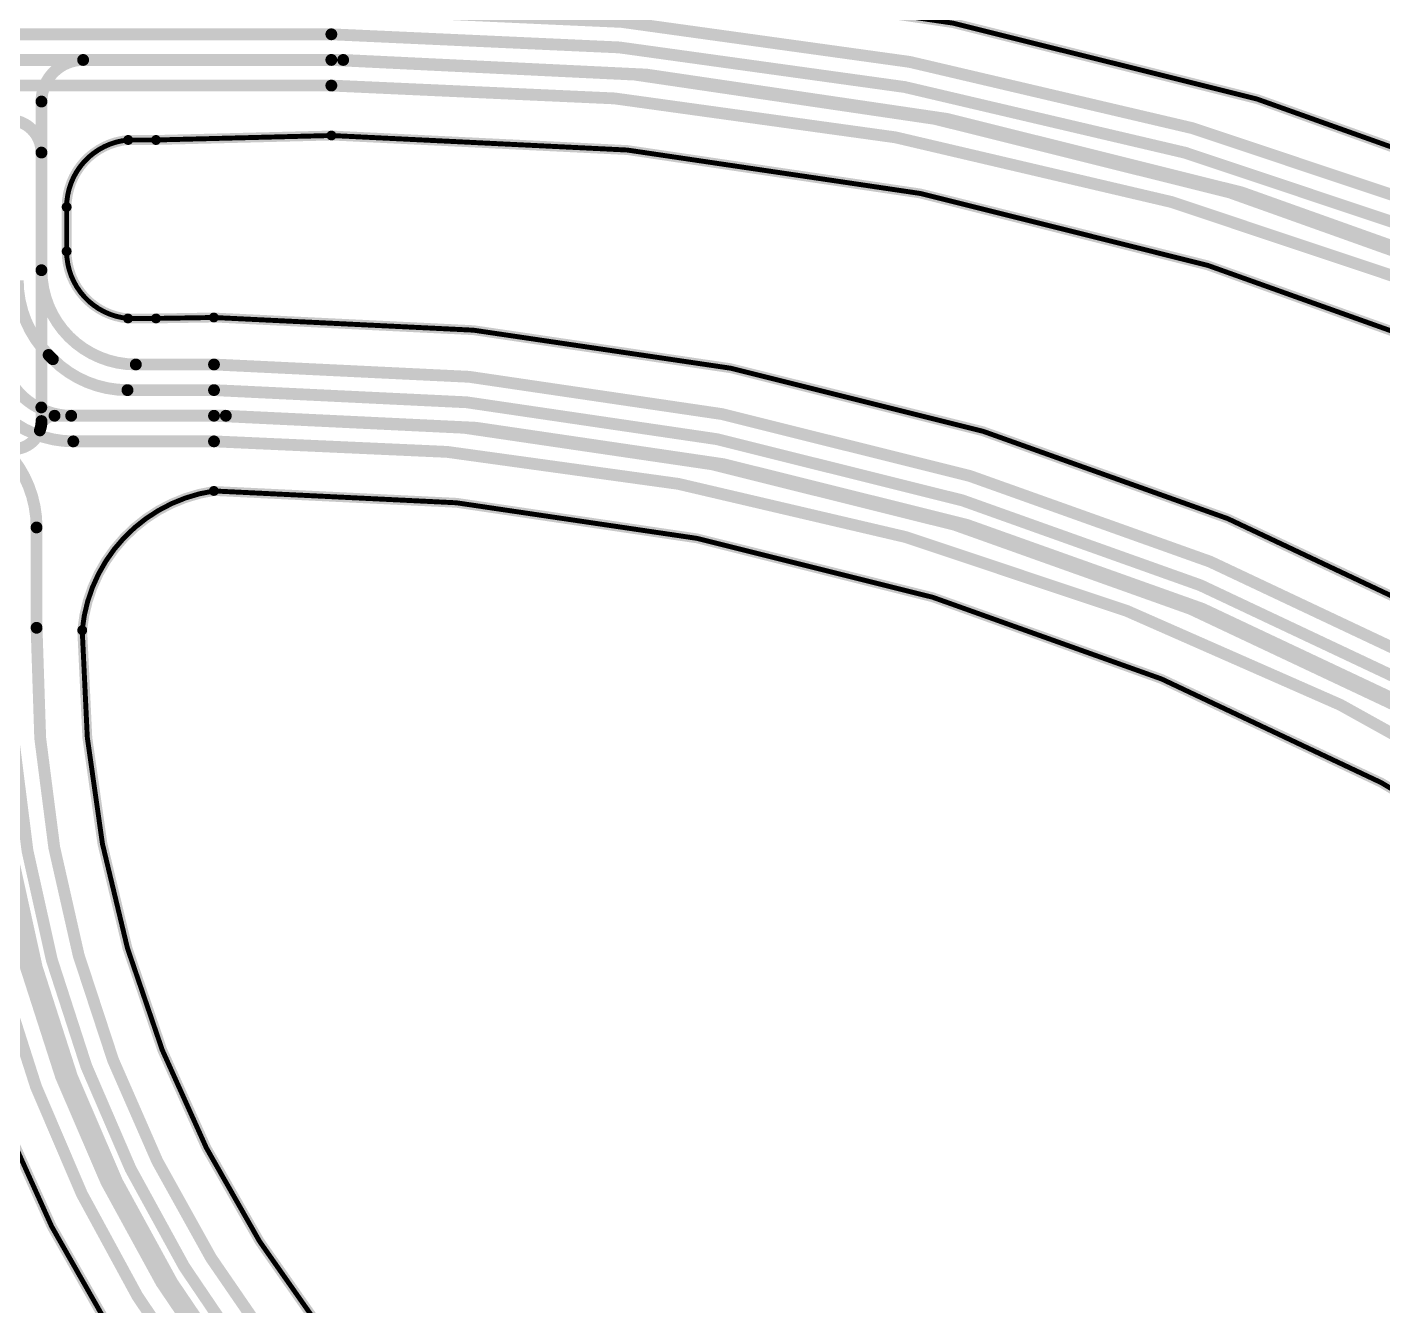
# Model space of a CAD drawing. Header units: inches. Extents: x 3 to 457, y -41 to 239.
# Drawn here: x 128.3 to 163.22, y 95.04 to 128 of the extents above; entities that cross this region are included whole.
import ezdxf

# ---------------------------------------------------------------- set-up
doc = ezdxf.new("R2010")
doc.units = ezdxf.units.IN
for name, color, linetype in [('Board Outline', 216, 'Continuous'), ('Bottom Layer', 5, 'Continuous'), ('Fabrication', 76, 'Continuous'), ('Top Layer', 1, 'Continuous')]:
    doc.layers.add(name, color=color, linetype=linetype)

msp = doc.modelspace()

# ---------------------------------------------------------------- linework, layer by layer
at = {"layer": 'Board Outline'}
for points in [[(136.1092909, 129.67197332, 0.127, 0.127, -0.4137830578576681), (218.44397002, 47.50389788, 0.127, 0.127, 0)], [(129.3194518, 123.35787368, 0.127, 0.127, -0.389016451855684), (130.9044118, 125.08672468, 0.127, 0.127, 0)], [(130.9044118, 125.08672468, 0.127, 0.127, 0), (131.62082896, 125.08672468, 0.127, 0.127, 0)], [(131.62082896, 125.08672468, 0.127, 0.127, 0), (136.13999696, 125.20197718, 0.127, 0.127, 0)], [(136.13999696, 125.20197718, 0.127, 0.127, -0.4136722232397825), (213.97397642, 47.49608484, 0.127, 0.127, 0)], [(129.3194518, 122.21643324, 0.127, 0.127, 0), (129.3194518, 123.35787368, 0.127, 0.127, 0)], [(130.90026144, 120.48795054, 0.127, 0.127, -0.3883257373484774), (129.3194518, 122.21643324, 0.127, 0.127, 0)], [(130.90026144, 120.48795054, 0.127, 0.127, 0), (131.62082896, 120.48795054, 0.127, 0.127, 0)], [(131.62082896, 120.48795054, 0.127, 0.127, 0), (133.1107701, 120.51221262, 0.127, 0.127, 0)], [(133.11077518, 120.5119383, 0.127, 0.127, -0.4137590145945721), (201.43049376, 52.32752551999999, 0.127, 0.127, 0)], [(129.72119598, 112.45280532, 0.127, 0.127, -0.3454005329415482), (133.1117353, 116.04193962, 0.127, 0.127, 0)], [(133.1117353, 116.04193708, 0.127, 0.127, -0.4137590145945721), (196.96050016, 52.31962612, 0.127, 0.127, 0)], [(153.74278878, 78.9594814, 0.127, 0.127, -0.3675955104976865), (125.2511973, 112.45111368, 0.127, 0.127, 0)], [(154.46096362, 83.37141059999999, 0.127, 0.127, -0.3675955104976865), (129.72119852, 112.45280532, 0.127, 0.127, 0)], [(138.6095018, 78.41152974, 0.127, 0.127, -0.30781316416133), (116.5193758, 110.26715056, 0.127, 0.127, 0)], [(140.211937, 82.58442969999999, 0.127, 0.127, -0.2584692511603573), (121.53748362, 104.8650684, 0.127, 0.127, 0)]]:
    msp.add_lwpolyline(points, format="xyseb", dxfattribs=at)
for points in [[(130.8726618, 125.08672468, 0.0635, 0.0635, 1), (130.9361618, 125.08672468, 0.0635, 0.0635, 1)], [(130.8726618, 125.08672468, 0.0635, 0.0635, 1), (130.9361618, 125.08672468, 0.0635, 0.0635, 1)], [(131.58907896, 125.08672468, 0.0635, 0.0635, 1), (131.65257896, 125.08672468, 0.0635, 0.0635, 1)], [(131.58907896, 125.08672468, 0.0635, 0.0635, 1), (131.65257896, 125.08672468, 0.0635, 0.0635, 1)], [(136.10824696, 125.20197718, 0.0635, 0.0635, 1), (136.17174696, 125.20197718, 0.0635, 0.0635, 1)], [(136.10824696, 125.20197718, 0.0635, 0.0635, 1), (136.17174696, 125.20197718, 0.0635, 0.0635, 1)], [(129.2877018, 123.35787368, 0.0635, 0.0635, 1), (129.3512018, 123.35787368, 0.0635, 0.0635, 1)], [(129.2877018, 123.35787368, 0.0635, 0.0635, 1), (129.3512018, 123.35787368, 0.0635, 0.0635, 1)], [(129.2877018, 122.21643324, 0.0635, 0.0635, 1), (129.3512018, 122.21643324, 0.0635, 0.0635, 1)], [(129.2877018, 122.21643324, 0.0635, 0.0635, 1), (129.3512018, 122.21643324, 0.0635, 0.0635, 1)], [(130.86851144, 120.48795054, 0.0635, 0.0635, 1), (130.93201144, 120.48795054, 0.0635, 0.0635, 1)], [(130.86851144, 120.48795054, 0.0635, 0.0635, 1), (130.93201144, 120.48795054, 0.0635, 0.0635, 1)], [(131.58907896, 120.48795054, 0.0635, 0.0635, 1), (131.65257896, 120.48795054, 0.0635, 0.0635, 1)], [(131.58907896, 120.48795054, 0.0635, 0.0635, 1), (131.65257896, 120.48795054, 0.0635, 0.0635, 1)], [(133.0790201, 120.51221262, 0.0635, 0.0635, 1), (133.1425201, 120.51221262, 0.0635, 0.0635, 1)], [(133.07902518, 120.5119383, 0.0635, 0.0635, 1), (133.14252518, 120.5119383, 0.0635, 0.0635, 1)], [(133.0799853, 116.04193962, 0.0635, 0.0635, 1), (133.1434853, 116.04193962, 0.0635, 0.0635, 1)], [(133.0799853, 116.04193708, 0.0635, 0.0635, 1), (133.1434853, 116.04193708, 0.0635, 0.0635, 1)], [(129.68944598, 112.45280532, 0.0635, 0.0635, 1), (129.75294598, 112.45280532, 0.0635, 0.0635, 1)], [(129.68944852, 112.45280532, 0.0635, 0.0635, 1), (129.75294852, 112.45280532, 0.0635, 0.0635, 1)]]:
    msp.add_lwpolyline(points, format="xyseb", close=True, dxfattribs=at)
at = {"layer": 'Bottom Layer'}
for points in [[(136.13777192, 128.47031964, 0.3048, 0.3048, -0.4142135623730951), (217.24619746, 47.46063406, 0.3048, 0.3048, 0)], [(125.9586, 127.80992218, 0.3048, 0.3048, 0), (136.13777192, 127.80992218, 0.3048, 0.3048, 0)], [(136.13777192, 127.80992218, 0.3048, 0.3048, -0.4142135716234306), (216.56167762, 47.49512218, 0.3048, 0.3048, 0)], [(127.6096, 127.14952218, 0.3048, 0.3048, 0), (136.13777192, 127.14952218, 0.3048, 0.3048, 0)], [(136.13777192, 127.14952218, 0.3048, 0.3048, -0.4142135530473893), (215.9116713, 47.49512218, 0.3048, 0.3048, 0)], [(119.78927782, 126.48912218, 0.3048, 0.3048, 0), (136.13777192, 126.48912218, 0.3048, 0.3048, 0)], [(136.13777192, 126.48912218, 0.3048, 0.3048, -0.41421357178314), (215.26167514, 47.49512218, 0.3048, 0.3048, 0)], [(127.83049872, 125.60290856, 0.3048, 0.3048, -0.4142135623730951), (128.67151304, 124.76189424, 0.3048, 0.3048, 0)], [(128.67151304, 121.7312272, 0.3048, 0.3048, 0), (128.67151304, 124.76189424, 0.3048, 0.3048, 0)], [(131.10181806, 119.30092218, 0.3048, 0.3048, -0.4142135623730951), (128.67151304, 121.7312272, 0.3048, 0.3048, 0)], [(128.85429144, 119.54647668, 0.3048, 0.3048, -0.1985456779368951), (128.06098594, 121.46552796, 0.3048, 0.3048, 0)], [(129.49144536, 117.31972472, 0.3048, 0.3048, -0.4142135623730951), (126.8222, 119.98897008, 0.3048, 0.3048, 0)], [(129.43667788, 117.98012218, 0.3048, 0.3048, -0.4142135623730951), (127.6096, 119.80720006, 0.3048, 0.3048, 0)], [(128.85429144, 119.54647668, 0.3048, 0.3048, 0), (128.96422772, 119.43653786, 0.3048, 0.3048, 0)], [(130.88598918, 118.64051964, 0.3048, 0.3048, -0.1989121956299252), (128.96422772, 119.43653786, 0.3048, 0.3048, 0)], [(131.10181806, 119.30092218, 0.3048, 0.3048, 0), (133.11517192, 119.30092218, 0.3048, 0.3048, 0)], [(133.11517192, 119.30092218, 0.3048, 0.3048, -0.4142135512752702), (200.20637378, 52.32112218, 0.3048, 0.3048, 0)], [(130.88598918, 118.64051964, 0.3048, 0.3048, 0), (130.88775194, 118.64052218, 0.3048, 0.3048, 0)], [(130.88775194, 118.64052218, 0.3048, 0.3048, 0), (133.11516938, 118.64052218, 0.3048, 0.3048, 0)], [(133.11517192, 118.64052218, 0.3048, 0.3048, -0.4142135504340151), (199.55637508, 52.32112472, 0.3048, 0.3048, 0)], [(129.43667788, 117.98012218, 0.3048, 0.3048, 0), (133.11539036, 117.98012218, 0.3048, 0.3048, 0)], [(133.11539036, 117.98012218, 0.3048, 0.3048, -0.4142125882663787), (198.90637384, 52.32112218, 0.3048, 0.3048, 0)], [(129.49144536, 117.31972472, 0.3048, 0.3048, 0), (133.11517192, 117.31972472, 0.3048, 0.3048, 0)], [(133.11517192, 117.31972472, 0.3048, 0.3048, -0.4142135623856228), (198.25637514, 52.32112218, 0.3048, 0.3048, 0)], [(127.77314552, 117.06120352, 0.3048, 0.3048, -0.1898453924954592), (128.5452598, 115.10095852, 0.3048, 0.3048, 0)], [(128.5452598, 112.51589638, 0.3048, 0.3048, 0), (128.5452598, 115.10096106, 0.3048, 0.3048, 0)], [(152.72797242, 80.42080435999999, 0.3048, 0.3048, -0.3677962490165181), (126.52662528, 112.45767704, 0.3048, 0.3048, 0)], [(153.08691506, 81.11147353999999, 0.3048, 0.3048, -0.3699431621700549), (127.19276822, 112.53479144, 0.3048, 0.3048, 0)], [(153.09527674, 81.83441596, 0.3048, 0.3048, -0.3671572005448522), (127.85982048, 112.49767442, 0.3048, 0.3048, 0)], [(153.67828802, 82.45936264, 0.3048, 0.3048, -0.371241805724684), (128.5452598, 112.51589638, 0.3048, 0.3048, 0)], [(137.9031913, 80.17765016, 0.3048, 0.3048, -0.3090782491753339), (117.78095316, 110.26321864, 0.3048, 0.3048, 0)], [(137.8332397, 80.92524073999999, 0.3048, 0.3048, -0.305068291575155), (118.44907984, 110.2825709, 0.3048, 0.3048, 0)], [(137.93330808, 81.60128206, 0.3048, 0.3048, -0.301999857724485), (119.12383846, 110.2444328, 0.3048, 0.3048, 0)], [(138.40179076, 82.12205063999998, 0.3048, 0.3048, -0.3034145428593823), (119.79288462, 110.28192066, 0.3048, 0.3048, 0)]]:
    msp.add_lwpolyline(points, format="xyseb", dxfattribs=at)
for points in [[(136.06157192, 127.80992218, 0.1524, 0.1524, 1), (136.21397192, 127.80992218, 0.1524, 0.1524, 1)], [(136.06157192, 127.80992218, 0.1524, 0.1524, 1), (136.21397192, 127.80992218, 0.1524, 0.1524, 1)], [(136.06157192, 127.14952218, 0.1524, 0.1524, 1), (136.21397192, 127.14952218, 0.1524, 0.1524, 1)], [(136.06157192, 127.14952218, 0.1524, 0.1524, 1), (136.21397192, 127.14952218, 0.1524, 0.1524, 1)], [(136.06157192, 126.48912218, 0.1524, 0.1524, 1), (136.21397192, 126.48912218, 0.1524, 0.1524, 1)], [(136.06157192, 126.48912218, 0.1524, 0.1524, 1), (136.21397192, 126.48912218, 0.1524, 0.1524, 1)], [(128.59531304, 124.76189424, 0.1524, 0.1524, 1), (128.74771304, 124.76189424, 0.1524, 0.1524, 1)], [(128.59531304, 124.76189424, 0.1524, 0.1524, 1), (128.74771304, 124.76189424, 0.1524, 0.1524, 1)], [(128.59531304, 121.7312272, 0.1524, 0.1524, 1), (128.74771304, 121.7312272, 0.1524, 0.1524, 1)], [(128.59531304, 121.7312272, 0.1524, 0.1524, 1), (128.74771304, 121.7312272, 0.1524, 0.1524, 1)], [(128.77809144, 119.54647668, 0.1524, 0.1524, 1), (128.93049144, 119.54647668, 0.1524, 0.1524, 1)], [(128.77809144, 119.54647668, 0.1524, 0.1524, 1), (128.93049144, 119.54647668, 0.1524, 0.1524, 1)], [(128.88802772, 119.43653786, 0.1524, 0.1524, 1), (129.04042772, 119.43653786, 0.1524, 0.1524, 1)], [(128.88802772, 119.43653786, 0.1524, 0.1524, 1), (129.04042772, 119.43653786, 0.1524, 0.1524, 1)], [(131.02561806, 119.30092218, 0.1524, 0.1524, 1), (131.17801806, 119.30092218, 0.1524, 0.1524, 1)], [(131.02561806, 119.30092218, 0.1524, 0.1524, 1), (131.17801806, 119.30092218, 0.1524, 0.1524, 1)], [(133.03897192, 119.30092218, 0.1524, 0.1524, 1), (133.19137192, 119.30092218, 0.1524, 0.1524, 1)], [(133.03897192, 119.30092218, 0.1524, 0.1524, 1), (133.19137192, 119.30092218, 0.1524, 0.1524, 1)], [(130.80978918, 118.64051964, 0.1524, 0.1524, 1), (130.96218918, 118.64051964, 0.1524, 0.1524, 1)], [(130.80978918, 118.64051964, 0.1524, 0.1524, 1), (130.96218918, 118.64051964, 0.1524, 0.1524, 1)], [(130.81155194, 118.64052218, 0.1524, 0.1524, 1), (130.96395194, 118.64052218, 0.1524, 0.1524, 1)], [(130.81155194, 118.64052218, 0.1524, 0.1524, 1), (130.96395194, 118.64052218, 0.1524, 0.1524, 1)], [(133.03896938, 118.64052218, 0.1524, 0.1524, 1), (133.19136938, 118.64052218, 0.1524, 0.1524, 1)], [(133.03897192, 118.64052218, 0.1524, 0.1524, 1), (133.19137192, 118.64052218, 0.1524, 0.1524, 1)], [(129.36047788, 117.98012218, 0.1524, 0.1524, 1), (129.51287788, 117.98012218, 0.1524, 0.1524, 1)], [(129.36047788, 117.98012218, 0.1524, 0.1524, 1), (129.51287788, 117.98012218, 0.1524, 0.1524, 1)], [(133.03919036, 117.98012218, 0.1524, 0.1524, 1), (133.19159036, 117.98012218, 0.1524, 0.1524, 1)], [(133.03919036, 117.98012218, 0.1524, 0.1524, 1), (133.19159036, 117.98012218, 0.1524, 0.1524, 1)], [(129.41524536, 117.31972472, 0.1524, 0.1524, 1), (129.56764536, 117.31972472, 0.1524, 0.1524, 1)], [(129.41524536, 117.31972472, 0.1524, 0.1524, 1), (129.56764536, 117.31972472, 0.1524, 0.1524, 1)], [(133.03897192, 117.31972472, 0.1524, 0.1524, 1), (133.19137192, 117.31972472, 0.1524, 0.1524, 1)], [(133.03897192, 117.31972472, 0.1524, 0.1524, 1), (133.19137192, 117.31972472, 0.1524, 0.1524, 1)], [(128.4690598, 115.10096106, 0.1524, 0.1524, 1), (128.6214598, 115.10096106, 0.1524, 0.1524, 1)], [(128.4690598, 115.10095852, 0.1524, 0.1524, 1), (128.6214598, 115.10095852, 0.1524, 0.1524, 1)], [(128.4690598, 112.51589638, 0.1524, 0.1524, 1), (128.6214598, 112.51589638, 0.1524, 0.1524, 1)], [(128.4690598, 112.51589638, 0.1524, 0.1524, 1), (128.6214598, 112.51589638, 0.1524, 0.1524, 1)]]:
    msp.add_lwpolyline(points, format="xyseb", close=True, dxfattribs=at)
at = {"layer": 'Fabrication'}
for points in [[(136.1092909, 129.67197332, 0.254, 0.254, -0.4137830578576681), (218.44397002, 47.50389788, 0.254, 0.254, 0)], [(129.3194518, 123.35787368, 0.254, 0.254, -0.389016451855684), (130.9044118, 125.08672468, 0.254, 0.254, 0)], [(130.9044118, 125.08672468, 0.254, 0.254, 0), (131.62082896, 125.08672468, 0.254, 0.254, 0)], [(131.62082896, 125.08672468, 0.254, 0.254, 0), (136.13999696, 125.20197718, 0.254, 0.254, 0)], [(136.13999696, 125.20197718, 0.254, 0.254, -0.4136722232397825), (213.97397642, 47.49608484, 0.254, 0.254, 0)], [(129.3194518, 122.21643324, 0.254, 0.254, 0), (129.3194518, 123.35787368, 0.254, 0.254, 0)], [(130.90026144, 120.48795054, 0.254, 0.254, -0.3883257373484774), (129.3194518, 122.21643324, 0.254, 0.254, 0)], [(130.90026144, 120.48795054, 0.254, 0.254, 0), (131.62082896, 120.48795054, 0.254, 0.254, 0)], [(131.62082896, 120.48795054, 0.254, 0.254, 0), (133.1107701, 120.51221262, 0.254, 0.254, 0)], [(133.11077518, 120.5119383, 0.254, 0.254, -0.4137590145945721), (201.43049376, 52.32752551999999, 0.254, 0.254, 0)], [(129.72119598, 112.45280532, 0.254, 0.254, -0.3454005329415482), (133.1117353, 116.04193962, 0.254, 0.254, 0)], [(133.1117353, 116.04193708, 0.254, 0.254, -0.4137590145945721), (196.96050016, 52.31962612, 0.254, 0.254, 0)], [(153.74278878, 78.9594814, 0.254, 0.254, -0.3675955104976865), (125.2511973, 112.45111368, 0.254, 0.254, 0)], [(154.46096362, 83.37141059999999, 0.254, 0.254, -0.3675955104976865), (129.72119852, 112.45280532, 0.254, 0.254, 0)], [(138.6095018, 78.41152974, 0.254, 0.254, -0.30781316416133), (116.5193758, 110.26715056, 0.254, 0.254, 0)], [(140.211937, 82.58442969999999, 0.254, 0.254, -0.2584692511603573), (121.53748362, 104.8650684, 0.254, 0.254, 0)]]:
    msp.add_lwpolyline(points, format="xyseb", dxfattribs=at)
for points in [[(130.8409118, 125.08672468, 0.127, 0.127, 1), (130.9679118, 125.08672468, 0.127, 0.127, 1)], [(130.8409118, 125.08672468, 0.127, 0.127, 1), (130.9679118, 125.08672468, 0.127, 0.127, 1)], [(131.55732896, 125.08672468, 0.127, 0.127, 1), (131.68432896, 125.08672468, 0.127, 0.127, 1)], [(131.55732896, 125.08672468, 0.127, 0.127, 1), (131.68432896, 125.08672468, 0.127, 0.127, 1)], [(136.07649696, 125.20197718, 0.127, 0.127, 1), (136.20349696, 125.20197718, 0.127, 0.127, 1)], [(136.07649696, 125.20197718, 0.127, 0.127, 1), (136.20349696, 125.20197718, 0.127, 0.127, 1)], [(129.2559518, 123.35787368, 0.127, 0.127, 1), (129.3829518, 123.35787368, 0.127, 0.127, 1)], [(129.2559518, 123.35787368, 0.127, 0.127, 1), (129.3829518, 123.35787368, 0.127, 0.127, 1)], [(129.2559518, 122.21643324, 0.127, 0.127, 1), (129.3829518, 122.21643324, 0.127, 0.127, 1)], [(129.2559518, 122.21643324, 0.127, 0.127, 1), (129.3829518, 122.21643324, 0.127, 0.127, 1)], [(130.83676144, 120.48795054, 0.127, 0.127, 1), (130.96376144, 120.48795054, 0.127, 0.127, 1)], [(130.83676144, 120.48795054, 0.127, 0.127, 1), (130.96376144, 120.48795054, 0.127, 0.127, 1)], [(131.55732896, 120.48795054, 0.127, 0.127, 1), (131.68432896, 120.48795054, 0.127, 0.127, 1)], [(131.55732896, 120.48795054, 0.127, 0.127, 1), (131.68432896, 120.48795054, 0.127, 0.127, 1)], [(133.0472701, 120.51221262, 0.127, 0.127, 1), (133.1742701, 120.51221262, 0.127, 0.127, 1)], [(133.04727518, 120.5119383, 0.127, 0.127, 1), (133.17427518, 120.5119383, 0.127, 0.127, 1)], [(133.0482353, 116.04193962, 0.127, 0.127, 1), (133.1752353, 116.04193962, 0.127, 0.127, 1)], [(133.0482353, 116.04193708, 0.127, 0.127, 1), (133.1752353, 116.04193708, 0.127, 0.127, 1)], [(129.65769598, 112.45280532, 0.127, 0.127, 1), (129.78469598, 112.45280532, 0.127, 0.127, 1)], [(129.65769852, 112.45280532, 0.127, 0.127, 1), (129.78469852, 112.45280532, 0.127, 0.127, 1)]]:
    msp.add_lwpolyline(points, format="xyseb", close=True, dxfattribs=at)
at = {"layer": 'Top Layer'}
for points in [[(128.67151304, 126.0764941, 0.3048, 0.3048, -0.4142135623730951), (129.74454112, 127.14952218, 0.3048, 0.3048, 0)], [(129.74454112, 127.14952218, 0.3048, 0.3048, 0), (136.44257192, 127.14952218, 0.3048, 0.3048, 0)], [(136.44257192, 127.14952218, 0.3048, 0.3048, -0.4142135530473893), (216.2164713, 47.49512218, 0.3048, 0.3048, 0)], [(128.67151304, 117.84300028, 0.3048, 0.3048, 0), (128.67151304, 126.0764941, 0.3048, 0.3048, 0)], [(129.0083526, 117.98012218, 0.3048, 0.3048, -0.2885728217340859), (128.6673449, 118.19481314, 0.3048, 0.3048, 0)], [(128.6673449, 117.76543122, 0.3048, 0.3048, -0.2885728217340859), (129.0083526, 117.98012218, 0.3048, 0.3048, 0)], [(129.0083526, 117.98012218, 0.3048, 0.3048, 0), (133.42019036, 117.98012218, 0.3048, 0.3048, 0)], [(133.42019036, 117.98012218, 0.3048, 0.3048, -0.4142125882663787), (199.21117384, 52.32112218, 0.3048, 0.3048, 0)], [(128.63018216, 117.60194666, 0.3048, 0.3048, -0.3178968210350054), (127.94791276, 117.1194, 0.3048, 0.3048, 0)], [(128.66734236, 117.76543122, 0.3048, 0.3048, -0.0581195417686573), (128.63018216, 117.60194666, 0.3048, 0.3048, 0)], [(128.67151304, 117.84300028, 0.3048, 0.3048, -0.02685733961783499), (128.66734236, 117.76543122, 0.3048, 0.3048, 0)], [(153.36631506, 81.11147353999999, 0.3048, 0.3048, -0.3699431621700549), (127.47216822, 112.53479144, 0.3048, 0.3048, 0)], [(138.1380397, 80.92524073999999, 0.3048, 0.3048, -0.305068291575155), (118.75387984, 110.2825709, 0.3048, 0.3048, 0)]]:
    msp.add_lwpolyline(points, format="xyseb", dxfattribs=at)
for points in [[(129.66834112, 127.14952218, 0.1524, 0.1524, 1), (129.82074112, 127.14952218, 0.1524, 0.1524, 1)], [(129.66834112, 127.14952218, 0.1524, 0.1524, 1), (129.82074112, 127.14952218, 0.1524, 0.1524, 1)], [(136.36637192, 127.14952218, 0.1524, 0.1524, 1), (136.51877192, 127.14952218, 0.1524, 0.1524, 1)], [(136.36637192, 127.14952218, 0.1524, 0.1524, 1), (136.51877192, 127.14952218, 0.1524, 0.1524, 1)], [(128.59531304, 126.0764941, 0.1524, 0.1524, 1), (128.74771304, 126.0764941, 0.1524, 0.1524, 1)], [(128.59531304, 126.0764941, 0.1524, 0.1524, 1), (128.74771304, 126.0764941, 0.1524, 0.1524, 1)], [(128.5911449, 118.19481314, 0.1524, 0.1524, 1), (128.7435449, 118.19481314, 0.1524, 0.1524, 1)], [(128.9321526, 117.98012218, 0.1524, 0.1524, 1), (129.0845526, 117.98012218, 0.1524, 0.1524, 1)], [(128.9321526, 117.98012218, 0.1524, 0.1524, 1), (129.0845526, 117.98012218, 0.1524, 0.1524, 1)], [(128.9321526, 117.98012218, 0.1524, 0.1524, 1), (129.0845526, 117.98012218, 0.1524, 0.1524, 1)], [(133.34399036, 117.98012218, 0.1524, 0.1524, 1), (133.49639036, 117.98012218, 0.1524, 0.1524, 1)], [(133.34399036, 117.98012218, 0.1524, 0.1524, 1), (133.49639036, 117.98012218, 0.1524, 0.1524, 1)], [(128.55398216, 117.60194666, 0.1524, 0.1524, 1), (128.70638216, 117.60194666, 0.1524, 0.1524, 1)], [(128.55398216, 117.60194666, 0.1524, 0.1524, 1), (128.70638216, 117.60194666, 0.1524, 0.1524, 1)], [(128.59114236, 117.76543122, 0.1524, 0.1524, 1), (128.74354236, 117.76543122, 0.1524, 0.1524, 1)], [(128.59114236, 117.76543122, 0.1524, 0.1524, 1), (128.74354236, 117.76543122, 0.1524, 0.1524, 1)], [(128.5911449, 117.76543122, 0.1524, 0.1524, 1), (128.7435449, 117.76543122, 0.1524, 0.1524, 1)], [(128.59531304, 117.84300028, 0.1524, 0.1524, 1), (128.74771304, 117.84300028, 0.1524, 0.1524, 1)], [(128.59531304, 117.84300028, 0.1524, 0.1524, 1), (128.74771304, 117.84300028, 0.1524, 0.1524, 1)]]:
    msp.add_lwpolyline(points, format="xyseb", close=True, dxfattribs=at)

doc.saveas('drawing.dxf')
